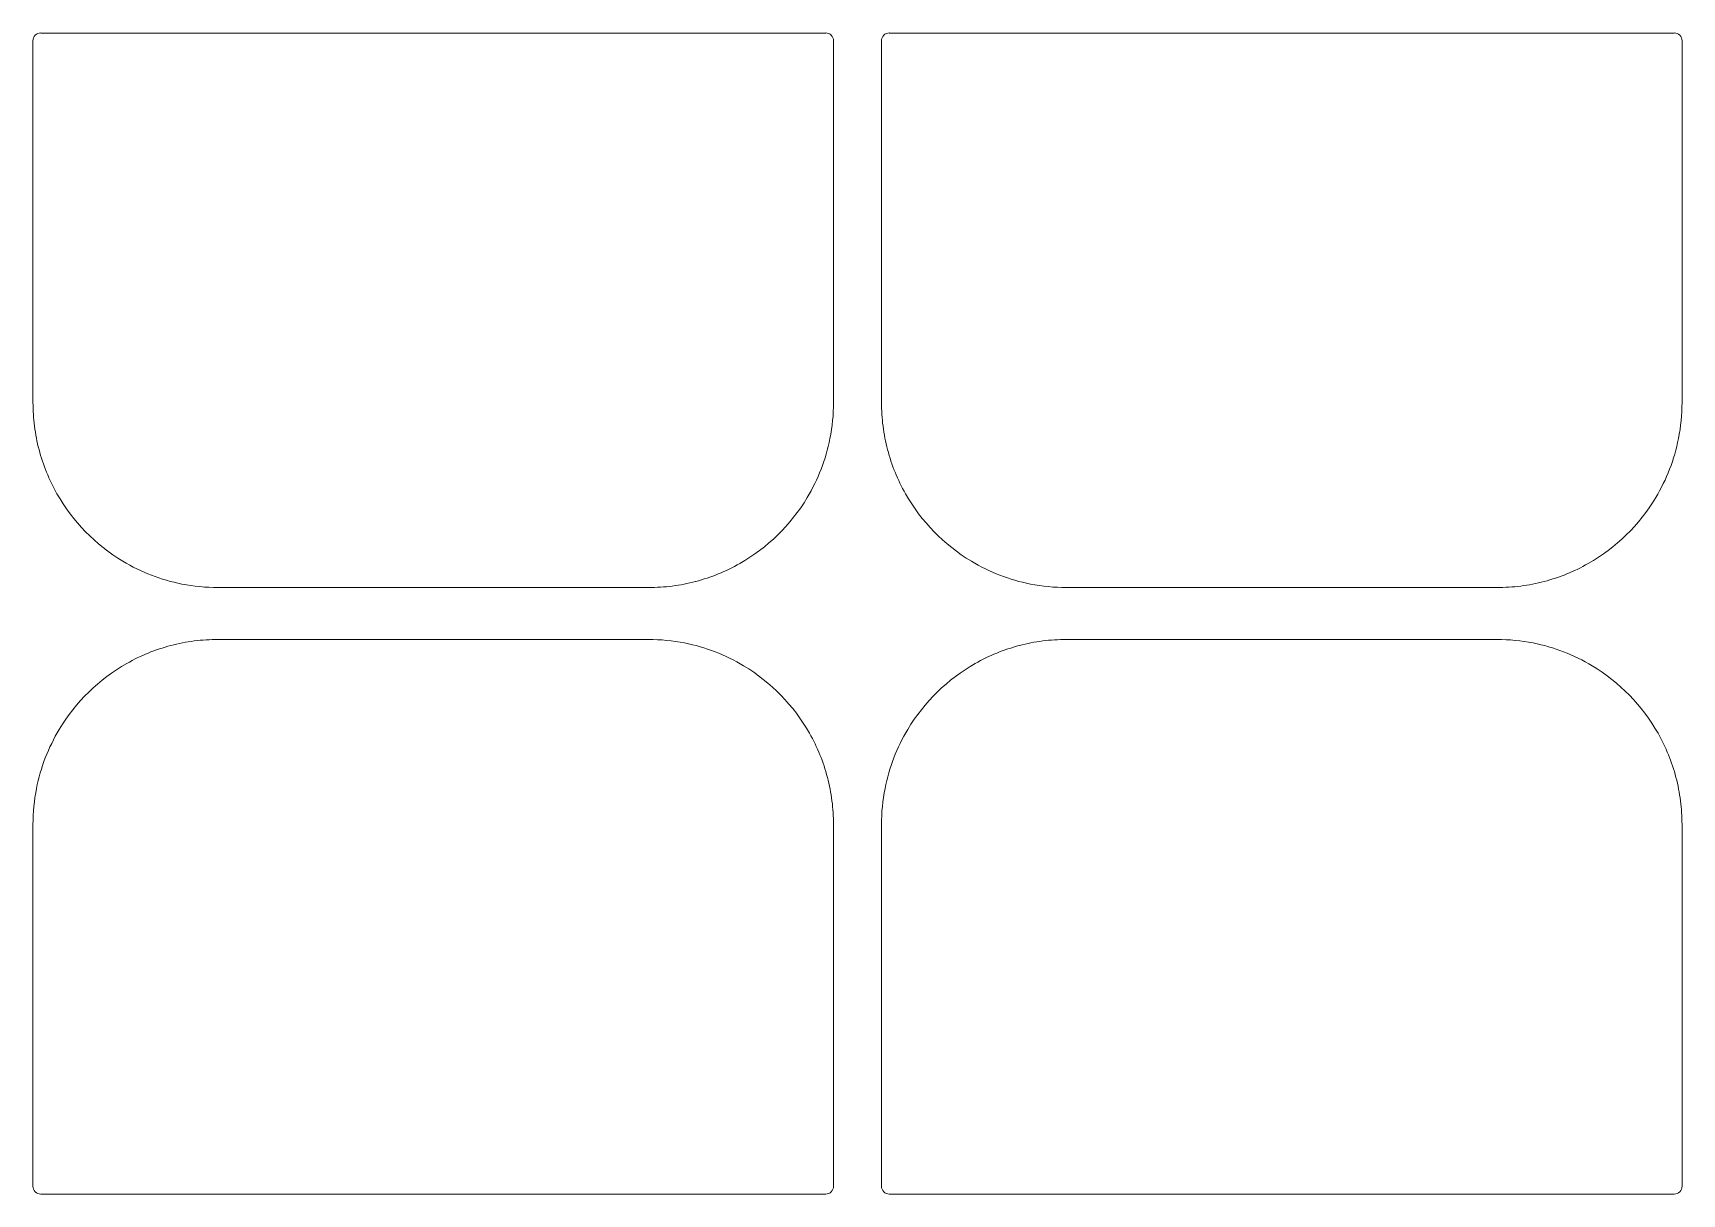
# Model space of a CAD drawing. Header units: millimetres. Extents: x -1 to 679, y 3 to 482.
import ezdxf

# ---------------------------------------------------------------- set-up
doc = ezdxf.new("R2010")
doc.units = ezdxf.units.MM

msp = doc.modelspace()

# ---------------------------------------------------------------- linework, layer by layer
at = {"color": 7, "linetype": 'Continuous', "lineweight": 15}
for p, q in [((-0.91, 478.58), (-0.91, 329.46)), ((326.11, 481.75), (2.27, 481.75)), ((329.29, 329.46), (329.29, 478.58)), ((349.09, 478.58), (349.09, 329.46)), ((676.11, 481.75), (352.27, 481.75)), ((679.29, 329.46), (679.29, 478.58)), ((75.39, 253.15), (252.98, 253.15)), ((425.39, 253.15), (602.98, 253.15)), ((252.99, 231.75), (75.4, 231.75)), ((602.99, 231.75), (425.4, 231.75)), ((-0.91, 155.44), (-0.91, 6.33)), ((329.29, 6.33), (329.29, 155.45)), ((349.09, 155.44), (349.09, 6.33)), ((679.29, 6.33), (679.29, 155.45)), ((2.27, 3.15), (326.11, 3.15)), ((352.27, 3.15), (676.11, 3.15))]:
    msp.add_line(p, q, dxfattribs=at)
for centre, radius, start, end in [((2.27, 478.58), 3.18, 89.99546, 180.00455), ((326.11, 478.58), 3.18, 359.99949, 90.00049), ((352.27, 478.58), 3.18, 89.99546, 180.00455), ((676.11, 478.58), 3.18, 359.99949, 90.00049), ((76.45, 329.46), 77.36, 180.00131, 187.2849), ((252.54, 329.43), 76.75, 348.83652, 0.02397), ((426.45, 329.46), 77.36, 180.00131, 187.2849), ((602.54, 329.43), 76.75, 348.83652, 0.02397), ((75.17, 329.33), 76.08, 187.31238, 194.71879), ((253.47, 329.28), 75.8, 328.98899, 348.81086), ((425.17, 329.33), 76.08, 187.31238, 194.71879), ((603.47, 329.28), 75.8, 328.98899, 348.81086), ((74.99, 329.32), 75.9, 194.74141, 209.59024), ((424.99, 329.32), 75.9, 194.74141, 209.59024), ((75.66, 329.72), 76.68, 209.60671, 238.99507), ((252.71, 329.73), 76.69, 299.60707, 328.99469), ((425.66, 329.72), 76.68, 209.60671, 238.99507), ((602.71, 329.73), 76.69, 299.60707, 328.99469), ((75.21, 328.96), 75.8, 238.98866, 258.8112), ((253.12, 329.07), 75.91, 284.7422, 299.58942), ((425.21, 328.96), 75.8, 238.98866, 258.8112), ((603.12, 329.07), 75.91, 284.7422, 299.58942), ((75.36, 329.89), 76.73, 258.83583, 270.02465), ((252.98, 330.55), 77.39, 270.00253, 277.28366), ((253.1, 329.27), 76.11, 277.31344, 284.71768), ((425.36, 329.89), 76.73, 258.83583, 270.02465), ((602.98, 330.55), 77.39, 270.00253, 277.28366), ((603.1, 329.27), 76.11, 277.31344, 284.71768), ((75.4, 154.36), 77.39, 90.00253, 97.28366), ((253.02, 155.02), 76.73, 78.83583, 90.02465), ((425.4, 154.36), 77.39, 90.00253, 97.28366), ((603.02, 155.02), 76.73, 78.83583, 90.02465), ((75.26, 155.84), 75.91, 104.7422, 119.58942), ((75.28, 155.64), 76.11, 97.31344, 104.71768), ((253.17, 155.95), 75.8, 58.98866, 78.8112), ((425.26, 155.84), 75.91, 104.7422, 119.58942), ((425.28, 155.64), 76.11, 97.31344, 104.71768), ((603.17, 155.95), 75.8, 58.98866, 78.8112), ((75.67, 155.18), 76.69, 119.60707, 148.99469), ((252.72, 155.19), 76.68, 29.60671, 58.99507), ((425.67, 155.18), 76.69, 119.60707, 148.99469), ((602.72, 155.19), 76.68, 29.60671, 58.99507), ((74.9, 155.63), 75.8, 148.98899, 168.81086), ((253.39, 155.59), 75.9, 14.74141, 29.59024), ((424.9, 155.63), 75.8, 148.98899, 168.81086), ((603.39, 155.59), 75.9, 14.74141, 29.59024), ((75.84, 155.48), 76.75, 168.83652, 180.02397), ((253.21, 155.57), 76.08, 7.31238, 14.71879), ((425.84, 155.48), 76.75, 168.83652, 180.02397), ((603.21, 155.57), 76.08, 7.31238, 14.71879), ((251.93, 155.45), 77.36, 0.00131, 7.2849), ((601.93, 155.45), 77.36, 0.00131, 7.2849), ((2.27, 6.33), 3.18, 179.99949, 270.00049), ((326.11, 6.33), 3.18, 269.99546, 0.00455), ((352.27, 6.33), 3.18, 179.99949, 270.00049), ((676.11, 6.33), 3.18, 269.99546, 0.00455)]:
    msp.add_arc(centre, radius, start, end, dxfattribs=at)

doc.saveas('drawing.dxf')
